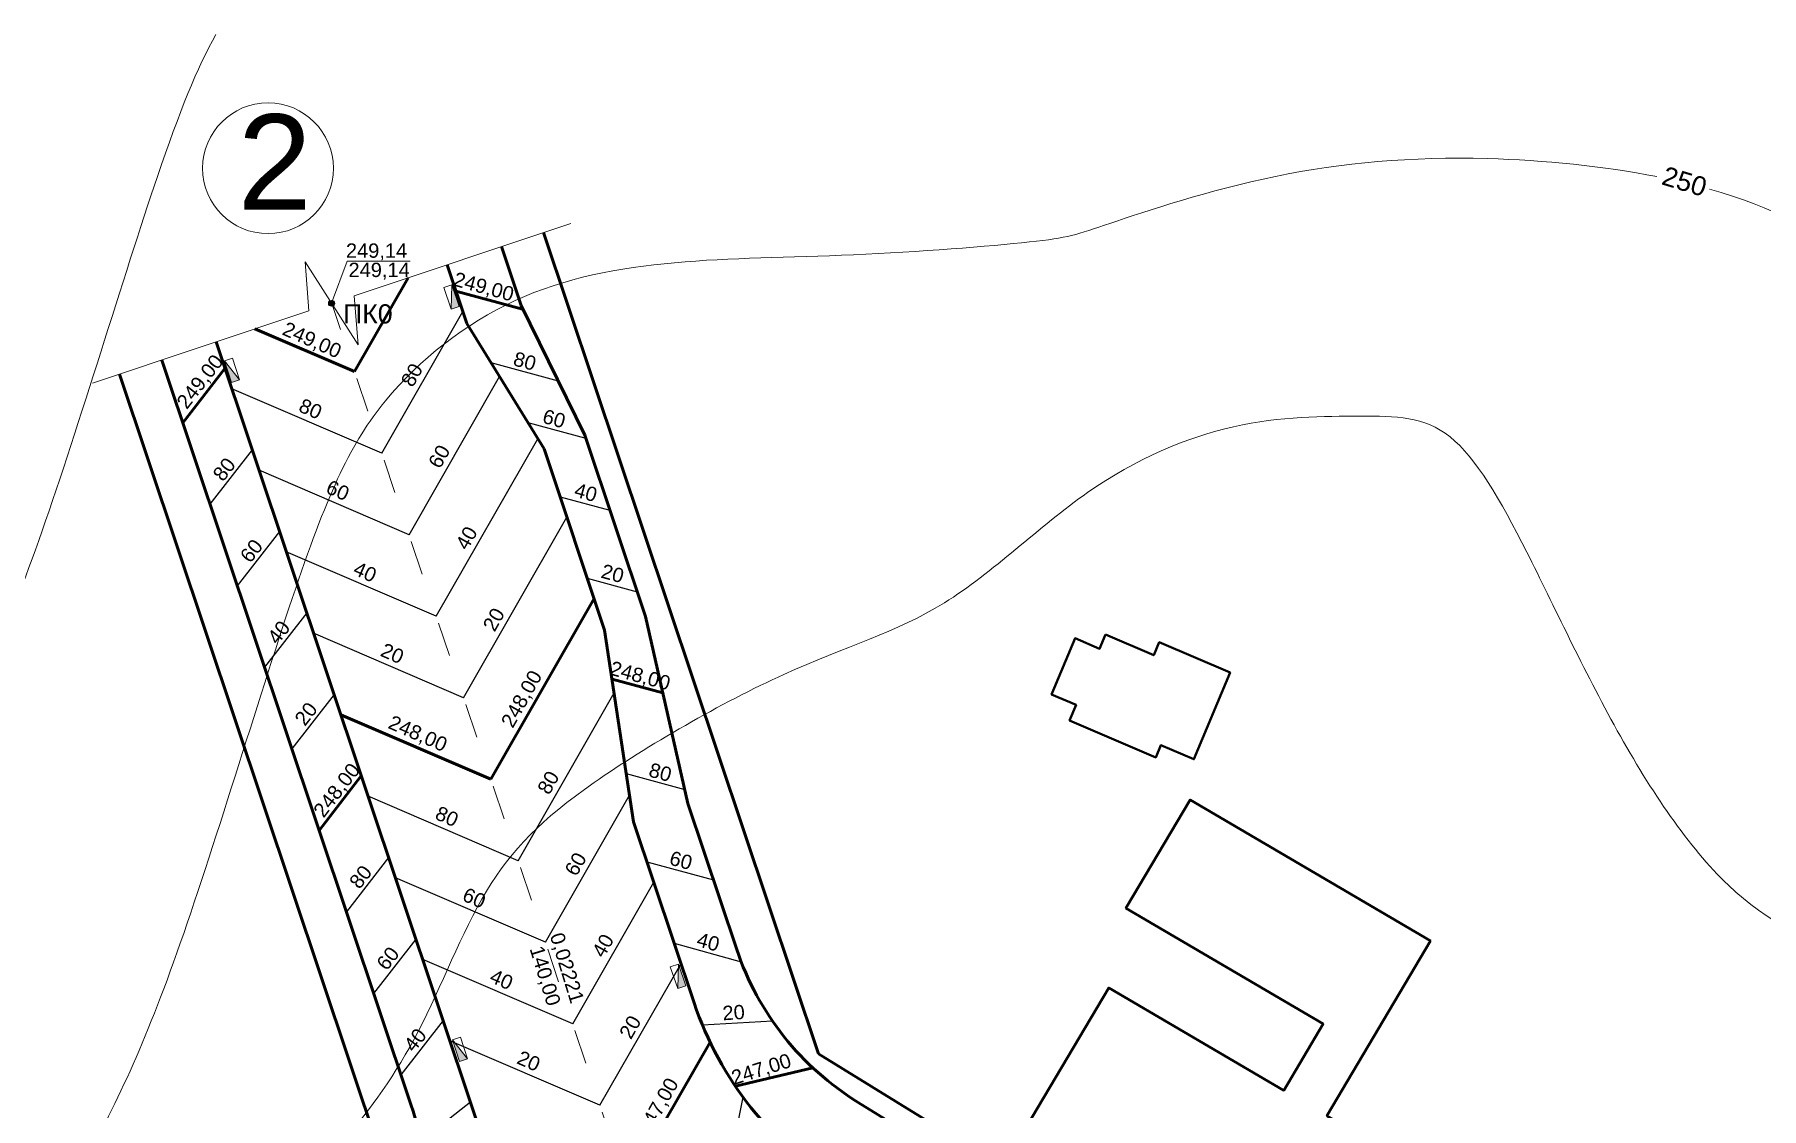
# Model space of a CAD drawing. Header units: millimetres. Extents: x -2825 to 30098, y -1816 to 5947.
# Drawn here: x -74.3 to 106.5, y 410.5 to 523 of the extents above; entities that cross this region are included whole.
import ezdxf

# ---------------------------------------------------------------- set-up
doc = ezdxf.new("R2010")
doc.units = ezdxf.units.MM
doc.linetypes.add('ACAD_ISO03W100', pattern=[30, 12, -18])
for name, color, linetype, lineweight in [('1 Відмітки', 7, 'Continuous', 25), ('2 Позначення', 80, 'Continuous', 20), ('вертикалка', 200, 'Continuous', 9), ('Горизонталі', 7, 'Continuous', 20), ('Дор. Розм.', 7, 'Continuous', 50), ('Забудова', 40, 'Continuous', 40), ('Осі', 30, 'Continuous', 15), ('Отметки', 90, 'Continuous', 25), ('Отметки 1', 50, 'Continuous', 50), ('Текст', 7, 'Continuous', 20), ('Червоні лінії', 10, 'Continuous', 53)]:
    doc.layers.add(name, color=color, linetype=linetype, lineweight=lineweight)
doc.styles.get("Standard").update_dxf_attribs({"font": 'arial.ttf'})

# ---------------------------------------------------------------- blocks, each defined once
blk = doc.blocks.new('6')
at = {"layer": '1 Відмітки', "transparency": 33554559}
h = blk.add_hatch(color=256, dxfattribs=at)
h.dxf.hatch_style = 1
edge = h.paths.add_edge_path()
edge.add_arc((-467.51, 342.13), 0.2, 0, 360)
at = {"layer": '1 Відмітки'}
blk.add_circle((-467.51, 342.13), 0.2, dxfattribs=at)

msp = doc.modelspace()

# ---------------------------------------------------------------- hatches: boundary and pattern name
at = {"layer": 'вертикалка'}
h = msp.add_hatch(color=0, dxfattribs=at)
h.dxf.hatch_style = 1
h.paths.add_polyline_path([(-30.57916, 496.80812), (-29.79842, 494.53866), (-30.64947, 494.24589)])
h = msp.add_hatch(color=0, dxfattribs=at)
h.dxf.hatch_style = 1
h.paths.add_polyline_path([(-54.38495, 488.84427), (-53.64293, 486.56186), (-52.78702, 486.84012)])
h = msp.add_hatch(color=0, dxfattribs=at)
h.dxf.hatch_style = 1
h.paths.add_polyline_path([(-6.85671, 425.65867), (-6.07597, 423.3892), (-6.92702, 423.09643)])
h = msp.add_hatch(color=0, dxfattribs=at)
h.dxf.hatch_style = 1
h.paths.add_polyline_path([(-30.51953, 417.74264), (-29.7775, 415.46023), (-28.9216, 415.73849)])

# ---------------------------------------------------------------- linework, layer by layer
at = {"layer": '2 Позначення', "color": 0}
msp.add_lwpolyline([(-43.16137, 494.85684), (-41.54327, 499.27291), (-34.93415, 499.27291)], dxfattribs=at)
at = {"layer": 'вертикалка', "color": 0}
for p, q in [((-30.57916, 496.80812), (-30.64947, 494.24589)), ((-54.38495, 488.84427), (-52.78702, 486.84012)), ((-6.85671, 425.65867), (-6.92702, 423.09643)), ((-30.51953, 417.74264), (-28.9216, 415.73849))]:
    msp.add_line(p, q, dxfattribs=at)
for points in [[(-29.79842, 494.53866), (-30.64947, 494.24589), (-31.4302, 496.51535), (-30.57916, 496.80812)], [(-53.64293, 486.56186), (-52.78702, 486.84012), (-53.52904, 489.12253), (-54.38495, 488.84427)], [(-6.07597, 423.3892), (-6.92702, 423.09643), (-7.70776, 425.36589), (-6.85671, 425.65867)], [(-29.7775, 415.46023), (-28.9216, 415.73849), (-29.66362, 418.0209), (-30.51953, 417.74264)]]:
    msp.add_lwpolyline(points, close=True, dxfattribs=at)
at = {"layer": 'Горизонталі', "color": 0}
for points, knots in [([(-55.2687, 523.00377), (-57.25576, 519.49008), (-61.79524, 508.20256), (-74.37458, 466.07175), (-82.98881, 448.35978), (-98.23389, 421.95453), (-105.21162, 403.72241), (-109.2632, 381.88889), (-119.16706, 367.93344), (-140.2635, 359.43477), (-154.62071, 355.58777), (-170.65071, 346.3233), (-173.8661, 344.81931, 249), (-178.20401, 334.37962, 249), (-169.82447, 321.49622, 249), (-171.04621, 309.72749, 249), (-181.05012, 296.28474, 249), (-215.77581, 276.23585, 249), (-216.7694, 275.66221, 249), (-217.78732, 275.07765, 249), (-218.82957, 274.48218, 249)], [11.33874488, 11.33874488, 11.33874488, 11.33874488, 12, 13, 14, 15, 16, 17, 18, 19, 20, 20, 20, 21, 22, 23, 24, 24, 24, 24.028612424, 24.028612424, 24.028612424, 24.028612424]), ([(95.55061, 508.12272), (89.9873, 509.21019), (75.29761, 510.71589), (55.30367, 508.92709), (35.44915, 502.29568), (33.25981, 501.43898), (10.75102, 499.63828), (-7.4811, 499.63828), (-24.36269, 496.48705), (-38.76831, 485.23266), (-45.74603, 470.37686), (-59.92657, 422.88332), (-68.5408, 405.17136), (-83.78588, 378.7661), (-90.7636, 360.53398), (-94.81519, 338.70046), (-104.71905, 324.74501), (-125.81549, 316.24634), (-140.1727, 312.39934), (-156.2027, 303.13487), (-159.41809, 301.63088, 249), (-163.756, 291.19119, 249), (-155.37646, 278.30779, 249), (-156.5982, 266.53906, 249), (-166.60211, 253.09631, 249), (-201.3278, 233.04742, 249)], [3.256589866, 3.256589866, 3.256589866, 3.256589866, 4, 5, 6, 7, 8, 9, 10, 11, 12, 13, 14, 15, 16, 17, 18, 19, 20, 20, 20, 21, 22, 23, 24, 24, 24, 24]), ([(191.38366, 463.4236), (164.41368, 474.26838), (132.27113, 488.04376), (117.15733, 499.649), (107.70283, 504.95536), (101.06513, 506.82544)], [0, 0, 0, 0, 1, 2, 2.997599465, 2.997599465, 2.997599465, 2.997599465]), ([(-155.2134, 226.94703), (-137.22811, 237.33083), (-120.48771, 246.99591), (-110.4838, 260.43866), (-109.26206, 272.20739), (-112.10667, 282.82361), (-112.10667, 295.87871), (-102.2028, 308.9338), (-84.19577, 323.56452), (-75.79351, 338.11767), (-70.66828, 357.24527), (-61.23681, 378.71104), (-49.31365, 399.36256), (-41.85422, 406.82199), (-33.77609, 417.65124), (-27.47363, 434.53283), (-18.01994, 443.98652), (5.50145, 457.5666), (21.14787, 461.75905), (35.76327, 476.37445), (51.60723, 483.03926), (65.30008, 483.03926), (74.11602, 483.03926), (81.63037, 470.02403), (90.99761, 449.65123), (102.81472, 432.01935), (115.94485, 425.82943), (128.21135, 429.11623), (139.3915, 429.11623), (143.62558, 418.5298), (143.62558, 402.39851), (139.49897, 382.89089), (134.99721, 357.19336), (131.62089, 333.93428), (122.92051, 314.02112), (116.13619, 301.98845), (113.80607, 296.65081)], [0, 0, 0, 0, 1, 2, 3, 4, 5, 6, 7, 8, 9, 10, 11, 12, 13, 14, 15, 16, 17, 18, 19, 20, 21, 22, 23, 24, 25, 26, 27, 28, 29, 30, 31, 32, 33, 33.81965361, 33.81965361, 33.81965361, 33.81965361])]:
    msp.add_open_spline(points, degree=3, knots=knots, dxfattribs=at)
at = {"layer": 'Дор. Розм.', "color": 0}
for p, q in [((-23.31452, 494.63195), (-25.37975, 500.80541)), ((-29.00456, 492.72844), (-31.0698, 498.90189)), ((-16.65905, 481.04134), (-23.31452, 494.63195)), ((-20.92658, 479.6137), (-29.00456, 492.72844)), ((-28.0481, 409.49177), (-55.25249, 490.81195)), ((-34.86441, 410.95492), (-60.94254, 488.90843)), ((-10.31399, 462.07452), (-16.65905, 481.04134)), ((-14.58153, 460.64688), (-20.92658, 479.6137)), ((-5.86562, 442.47319), (-10.31399, 462.07452)), ((-11.55567, 440.56968), (-14.58153, 460.64688)), ((-0.75842, 427.20658), (-5.86562, 442.47319)), ((-5.21062, 421.60286), (-11.55567, 440.56968)), ((11.94707, 411.18785), (78.34951, 370.24654))]:
    msp.add_line(p, q, dxfattribs=at)
at = {"layer": 'Дор. Розм.', "color": 0, "lineweight": 20}
msp.add_circle((-49.81291, 509.00225), 6.84658, dxfattribs=at)
at = {"layer": 'Дор. Розм.', "color": 0}
for centre, radius, start, end in [((27.69182, 436.72416), 30, 198.4968565, 238.3435397), ((28.92966, 433.02395), 36, 198.4968565, 238.3435397), ((-63.31465, 401.43734), 30, 333.7307788, 18.4968565)]:
    msp.add_arc(centre, radius, start, end, dxfattribs=at)
at = {"layer": 'Забудова', "color": 0}
for points in [[(37.83113, 460.17326), (42.88738, 458.0014), (43.45962, 459.3711), (50.88113, 456.18326), (47.09276, 447.11553), (43.64401, 448.5969), (43.10448, 447.30549), (34.07546, 451.18381), (34.75439, 452.80886), (32.19342, 453.9089), (34.65185, 459.79332), (37.21282, 458.69329)], [(29.55095, 408.59562), (72.58958, 383.31766), (81.22756, 397.91825), (61.01256, 409.79117), (71.84894, 428.10765), (46.69192, 442.88317), (39.97124, 431.52335), (60.62373, 419.39348), (56.50804, 412.43682), (38.18894, 423.19621)]]:
    msp.add_lwpolyline(points, close=True, dxfattribs=at)
at = {"layer": 'Осі', "color": 0, "linetype": 'ACAD_ISO03W100', "ltscale": 0.3}
msp.add_lwpolyline([(114.15528, 31.01979), (49.12871, 218.98056), (-43.25502, 495.13678)], dxfattribs=at)
at = {"layer": 'Отметки', "color": 0}
for p, q in [((-37.9127, 479.16736), (-29.43083, 494.00264)), ((-26.49862, 488.65999), (-19.4535, 486.74767)), ((-35.05717, 470.63152), (-25.59157, 487.18739)), ((-37.9127, 479.16736), (-53.61369, 485.91242)), ((-22.62515, 482.37135), (-16.55255, 480.72301)), ((-51.47089, 479.50786), (-55.89225, 473.81196)), ((-51.47089, 479.50786), (-50.2022, 475.71547)), ((-32.20164, 462.09567), (-21.5797, 480.67405)), ((-35.05717, 470.63152), (-50.75815, 477.37657)), ((-19.25239, 474.60915), (-14.03334, 473.1925)), ((-29.34611, 453.55983), (-18.53608, 472.46718)), ((-48.61536, 470.97202), (-53.03672, 465.27611)), ((-32.20164, 462.09567), (-47.90262, 468.84073)), ((-16.39701, 466.07303), (-11.17769, 464.6563)), ((-45.76012, 462.4363), (-50.18148, 456.7404)), ((-29.34611, 453.55983), (-45.04709, 460.30488)), ((-42.90429, 453.90033), (-47.32565, 448.20442)), ((-23.63504, 436.48814), (-13.58876, 454.05965)), ((-12.31519, 445.60923), (-6.20066, 443.9495)), ((-23.63504, 436.48814), (-39.33602, 443.23319)), ((-20.77951, 427.9523), (-11.97498, 443.35191)), ((-37.19322, 436.82864), (-41.61459, 431.13274)), ((-10.15545, 436.38258), (-3.19672, 434.49371)), ((-20.77951, 427.9523), (-36.48049, 434.69735)), ((-17.92397, 419.41645), (-9.44226, 434.25145)), ((-34.33769, 428.29279), (-38.75905, 422.59689)), ((-7.29992, 427.84674), (-0.28769, 425.9007)), ((-17.92397, 419.41645), (-33.62496, 426.16151)), ((-15.06844, 410.88061), (-6.58673, 425.7156)), ((-31.48216, 419.75695), (-35.90352, 414.06105)), ((-4.34773, 419.29022), (2.98372, 419.70916)), ((-15.06844, 410.88061), (-30.76942, 417.62566)), ((-28.63047, 411.22491), (-33.85512, 407.10622)), ((-3.10375, 396.27589), (-0.09749, 411.73018))]:
    msp.add_line(p, q, dxfattribs=at)
at = {"layer": 'Отметки 1', "color": 0}
for p, q in [((-40.76824, 487.70321), (-35.14498, 497.5386)), ((-30.14434, 496.13321), (-23.18561, 494.24434)), ((-40.76824, 487.70321), (-51.17777, 492.17508)), ((-54.32612, 488.04358), (-58.74749, 482.34767)), ((-26.49057, 445.02399), (-15.68038, 463.93161)), ((-13.80585, 455.50011), (-8.49482, 454.05848)), ((-26.49057, 445.02399), (-42.19155, 451.76904)), ((-40.04876, 445.36448), (-44.47012, 439.66858)), ((-10.81514, 404.79417), (-3.551, 417.49956)), ((-0.89799, 412.86679), (7.21391, 414.8003))]:
    msp.add_line(p, q, dxfattribs=at)
at = {"layer": 'Текст', "color": 0, "linetype": 'Continuous'}
msp.add_lwpolyline([(-68.19735, 486.48145), (-45.532, 494.06379), (-45.93283, 499.20206), (-40.38945, 490.51178), (-40.79029, 495.65005), (-18.12494, 503.23239)], dxfattribs=at)
at = {"layer": 'Текст', "color": 0, "lineweight": 30}
msp.add_lwpolyline([(-20.4439, 426.92097, 0, 0, 0), (-18.23695, 420.34295, 1.4, 0, 0), (-17.18559, 417.20926, 0, 0, 0)], format="xyseb", dxfattribs=at)
at = {"layer": 'Червоні лінії', "color": 0}
for p, q in [((7.80827, 416.25587), (-20.96996, 502.28063)), ((-34.8359, 396.21259), (-65.35233, 487.43321)), ((-34.8359, 396.21259), (-65.35233, 487.43321)), ((7.80827, 416.25587), (89.2799, 366.17167))]:
    msp.add_line(p, q, dxfattribs=at)

# ---------------------------------------------------------------- block references
at = {"layer": '1 Відмітки', "color": 0, "xscale": 1.5, "yscale": 1.5, "zscale": 1.5}
msp.add_blockref('6', (658.10128, -18.34161), dxfattribs=at)

# ---------------------------------------------------------------- texts
at = {"layer": '1 Відмітки', "color": 0}
for s, insert, char_height, attachment_point in [('249,14', (-35.25231, 501.12736), 1.5, 3), ('249,14', (-34.98317, 499.10717), 1.5, 3), ('ПК0', (-41.96223, 494.75489), 2, 1)]:
    msp.add_mtext_dynamic_manual_height_columns(s, width=7.0254323, gutter_width=12.5, heights=[0], dxfattribs=dict(at, insert=insert, char_height=char_height, attachment_point=attachment_point))
at = {"layer": 'Горизонталі', "color": 0, "insert": (96.50747, 509.25848), "char_height": 2, "attachment_point": 1, "rotation": 343.0928691}
msp.add_mtext_dynamic_manual_height_columns('250', width=10.7278404, gutter_width=12.5, heights=[0], dxfattribs=at)
at = {"layer": 'Текст', "color": 0, "char_height": 1.5}
for s, width, insert, attachment_point, rotation in [('249,00', 4.2639186, (-23.93592, 496.48795), 3, 344.6780835), ('249,00', 4.2639186, (-47.8357, 492.9995), 1, 336.3667435), ('249,00', 4.2639186, (-59.49825, 484.59113), 1, 52.3156295), ('80', 4.2639186, (-34.83913, 488.74076), 3, 60.6269695), ('80', 4.2639186, (-21.61275, 489.22215), 3, 344.6780835), ('80', 4.2639186, (-46.12815, 484.96419), 1, 336.3667435), ('60', 4.2639186, (-18.54785, 483.19985), 3, 344.6780835), ('60', 4.2639186, (-31.9836, 480.20491), 3, 60.6269695), ('80', 4.2639186, (-55.7115, 477.01689), 1, 52.3156295), ('60', 4.2639186, (-43.27261, 476.42835), 1, 336.3667435), ('40', 4.2639186, (-15.22466, 475.47956), 3, 344.6780835), ('60', 4.2639186, (-52.85597, 468.48105), 1, 52.3156295), ('40', 4.2639186, (-29.12806, 471.66907), 3, 60.6269695), ('40', 4.2639186, (-40.41708, 467.89251), 1, 336.3667435), ('20', 4.2639186, (-12.42154, 466.98535), 3, 344.6780835), ('20', 4.2639186, (-26.27253, 463.13322), 3, 60.6269695), ('40', 4.2639186, (-50.00073, 459.94533), 1, 52.3156295), ('20', 4.2639186, (-37.56155, 459.35666), 1, 336.3667435), ('248,00', 4.2639186, (-7.56355, 455.75281), 3, 344.6780835), ('248,00', 4.2639186, (-22.36828, 456.60448), 3, 60.6269695), ('20', 4.2639186, (-47.1449, 451.40936), 1, 52.3156295), ('248,00', 4.2639186, (-36.75136, 451.79285), 1, 336.3667435), ('248,00', 4.2639186, (-45.18655, 441.81016), 1, 52.3156295), ('80', 4.2639186, (-7.42932, 446.17138), 3, 344.6780835), ('80', 4.2639186, (-20.56147, 446.06154), 3, 60.6269695), ('80', 4.2639186, (-31.85048, 442.28497), 1, 336.3667435), ('60', 4.2639186, (-5.26958, 436.94474), 3, 344.6780835), ('80', 4.2639186, (-41.43384, 434.33767), 1, 52.3156295), ('60', 4.2639186, (-17.70593, 437.52569), 3, 60.6269695), ('60', 4.2639186, (-28.99495, 433.74913), 1, 336.3667435), ('0,02221', 5.8523388, (-16.67902, 421.86654), 3, 287.0368906), ('40', 4.2639186, (-14.8504, 428.98985), 3, 60.6269695), ('40', 4.2639186, (-2.41405, 428.40889), 3, 344.6780835), ('60', 4.2639186, (-38.57831, 425.80183), 1, 52.3156295), ('140,00', 5.8523388, (-19.1337, 421.59873), 3, 287.0368906), ('40', 4.2639186, (-26.13942, 425.21328), 1, 336.3667435), ('20', 4.2639186, (0.03298, 421.41939), 3, 3.6177282), ('20', 4.2639186, (-11.99487, 420.454), 3, 60.6269695), ('40', 4.2639186, (-35.72277, 417.26598), 1, 52.3156295), ('20', 4.2639186, (-23.28388, 416.67744), 1, 336.3667435), ('247,00', 4.2639186, (4.63189, 416.36488), 3, 17.5126765), ('247,00', 4.2639186, (-8.08773, 413.92652), 3, 60.6269695)]:
    msp.add_mtext_dynamic_manual_height_columns(s, width=width, gutter_width=12.5, heights=[0], dxfattribs=dict(at, insert=insert, attachment_point=attachment_point, rotation=rotation))
at = {"layer": 'Червоні лінії', "color": 0, "insert": (-52.99918, 514.6488), "char_height": 10, "attachment_point": 1}
msp.add_mtext_dynamic_manual_height_columns('2', width=4.6827552, gutter_width=12.5, heights=[0], dxfattribs=at)

doc.saveas('drawing.dxf')
